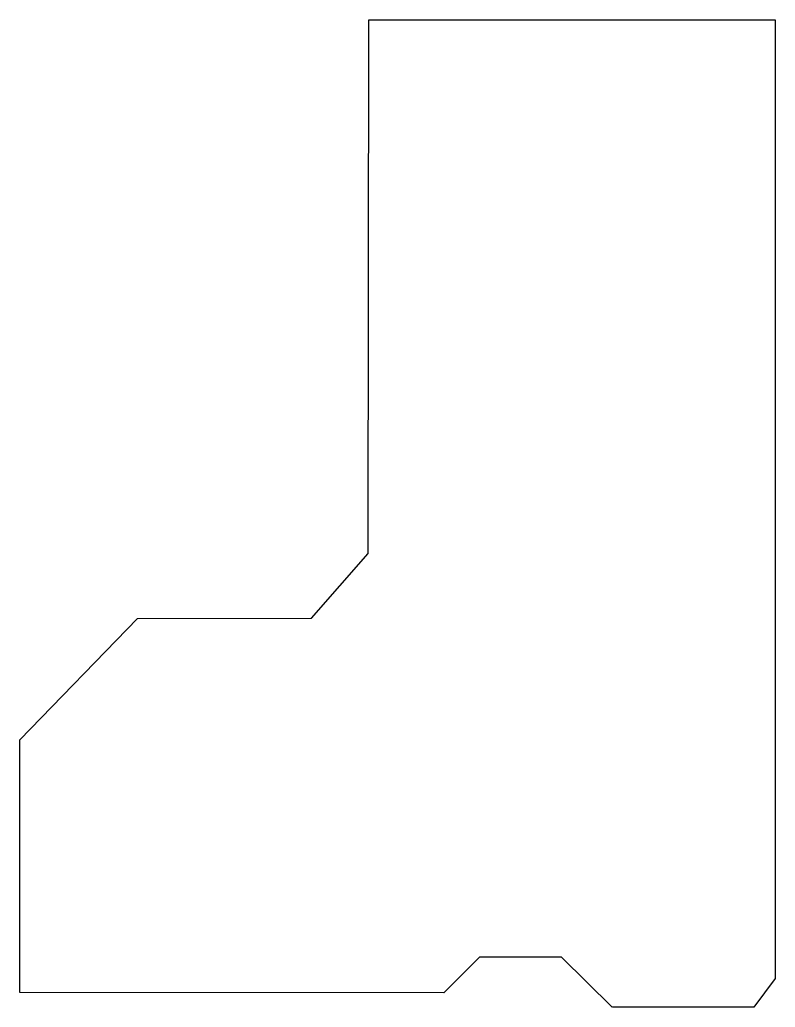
# Model space of a CAD drawing. Extents: x 278 to 366, y 2 to 117.
import ezdxf

# ---------------------------------------------------------------- set-up
doc = ezdxf.new("R2010")
doc.units = 0
doc.layers.add('noname', color=7, linetype='CONTINUOUS')

msp = doc.modelspace()

# ---------------------------------------------------------------- linework, layer by layer
at = {"layer": 'noname'}
for p, q in [((318.4, 55.28), (318.45, 117.37)), ((318.45, 117.36), (365.78, 117.36)), ((365.78, 117.36), (365.78, 5.81)), ((311.81, 47.72), (318.4, 55.28)), ((277.86, 33.59), (291.54, 47.69)), ((291.54, 47.69), (311.81, 47.72)), ((277.86, 4.18), (277.83, 33.58)), ((331.36, 8.29), (327.21, 4.15)), ((340.89, 8.29), (331.36, 8.29)), ((346.81, 2.47), (340.89, 8.29)), ((365.78, 5.81), (363.29, 2.49)), ((327.21, 4.15), (277.86, 4.18)), ((363.29, 2.49), (346.82, 2.47))]:
    msp.add_line(p, q, dxfattribs=at)

doc.saveas('drawing.dxf')
